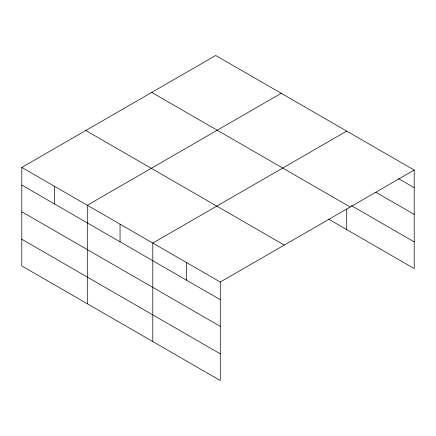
<?xml version="1.0" encoding="UTF-8"?>
<svg xmlns="http://www.w3.org/2000/svg" width="436" height="436" viewBox="0 0 436 436"><rect width="100%" height="100%" fill="white"/><g stroke="black" fill="none" stroke-linecap="round" stroke-linejoin="round"><path stroke-width="0.65" d="M21.8 167.435L220.278 282.027L220.278 380.524L21.8 265.938L21.8 167.435L215.722 55.476L414.2 170.062L414.2 268.565L328.591 219.139M281.22 93.288L87.298 205.252L87.298 303.75M346.718 131.105L152.796 243.065L152.796 341.562M220.278 282.027L414.2 170.062M398.493 178.64L414.2 187.709M375.805 192.227L414.2 214.392M351.372 205.607L414.2 241.882M151.728 92.421L350.206 207.013M85.794 130.489L284.272 245.076M21.8 185.082L220.278 299.668M21.8 211.76L220.278 326.351M21.8 239.255L220.278 353.841M346.718 208.926L346.718 229.603M186.537 262.543L186.537 280.19M120.047 224.159L120.047 241.8M54.549 186.341L54.549 203.988"/></g></svg>
